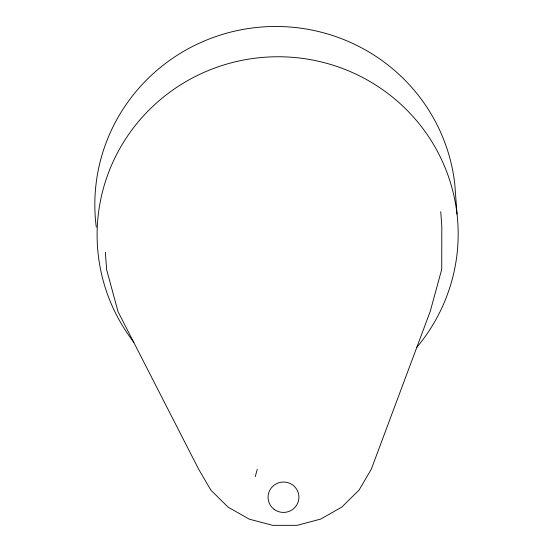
<?xml version="1.0" encoding="UTF-8"?>
<svg xmlns="http://www.w3.org/2000/svg" width="553" height="553" viewBox="0 0 553 553"><rect width="100%" height="100%" fill="white"/><g stroke="black" fill="none" stroke-linecap="round" stroke-linejoin="round"><path stroke-width="0.83" d="M255.258 476.645L257.242 469.386M457.027 214.059L454.753 183.783A180.554 177.7 -4.3 0 0 253.765 27.802A180.554 177.7 -4.3 0 0 96.284 227.138M440.727 211.73L441.792 225.873L441.736 269.297L430.269 311.256L371.291 469.248L359.084 490.055L341.83 507.053L320.705 519.08L297.155 525.322L272.781 525.35L249.244 519.156L228.147 507.177L210.935 490.214L198.769 469.428L118.017 311.629L106.646 269.698L105.333 252.223M133.964 342.418A180.554 177.7 -4.3 0 1 157.688 101.932A180.554 177.7 -4.3 0 1 403.033 106.321A180.554 177.7 -4.3 0 1 416.699 347.478M274.081 509.285A15.429 15.187 -4.3 0 0 298.793 499.193A15.429 15.187 -4.3 0 0 277.606 483.198A15.429 15.187 -4.3 0 0 274.081 509.285"/></g></svg>
